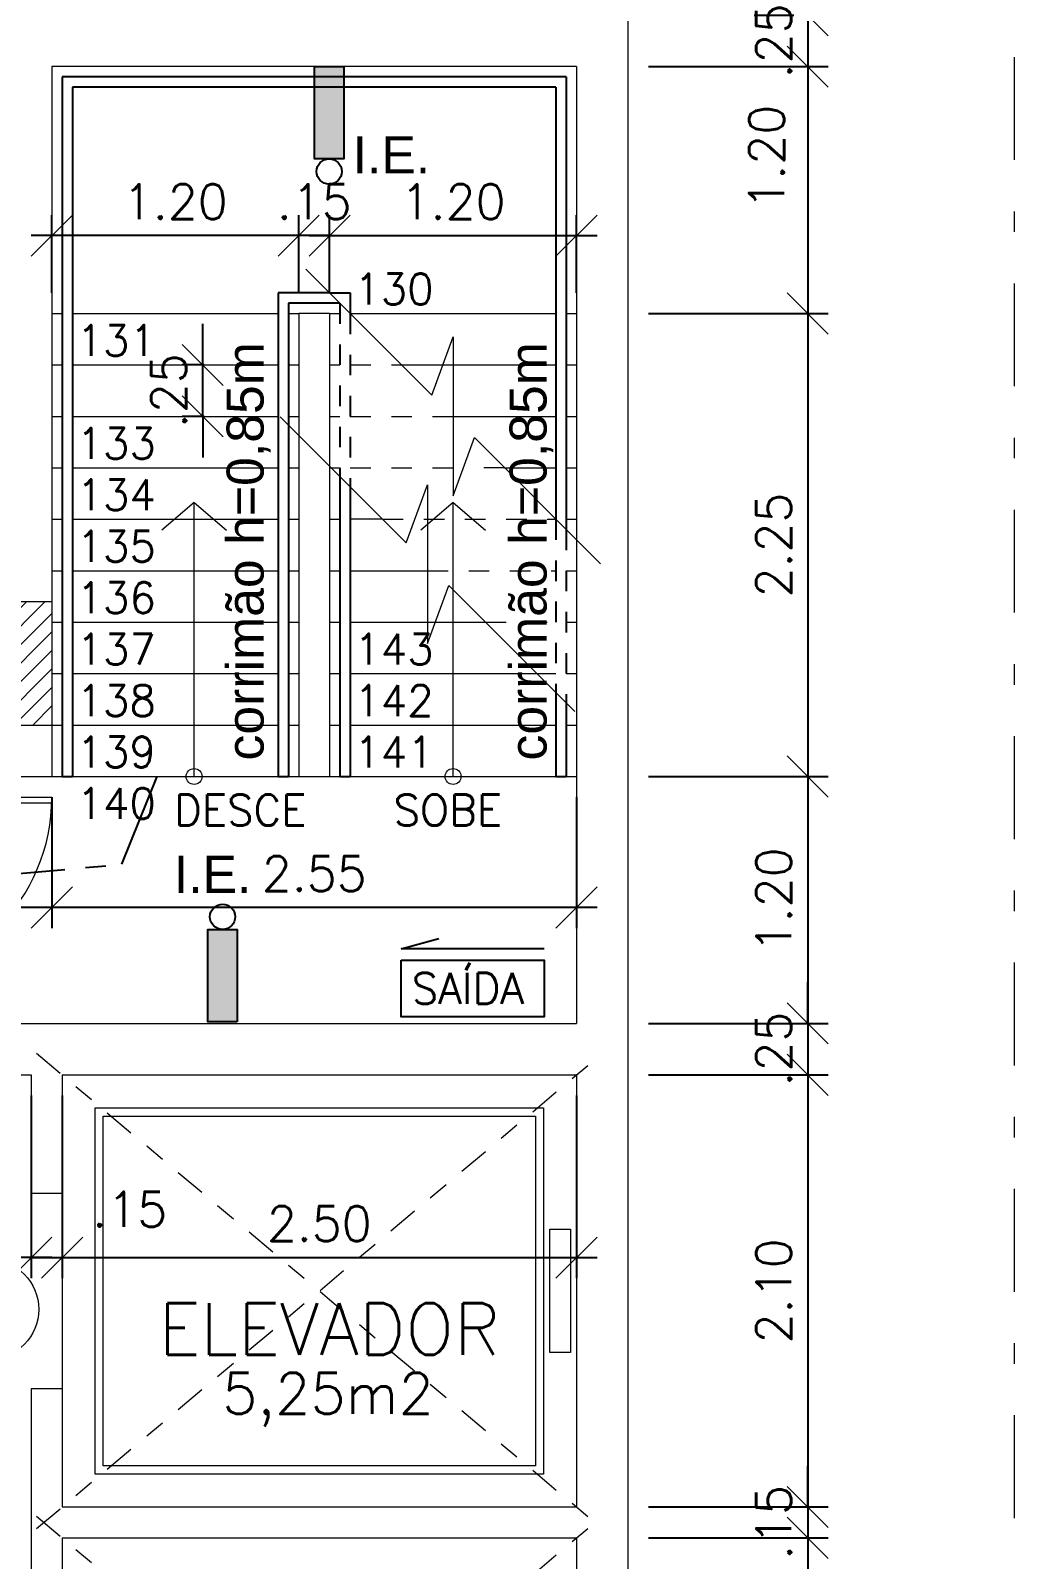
# Model space of a CAD drawing. Header units: millimetres. Extents: x 521 to 1055, y 261 to 520.
# Drawn here: x 620.16 to 624.94, y 314.01 to 321.44 of the extents above; entities that cross this region are included whole.
import ezdxf
from ezdxf.enums import TextEntityAlignment as Align

# ---------------------------------------------------------------- set-up
doc = ezdxf.new("R2010")
doc.units = ezdxf.units.MM
for name, pattern in [('CENTER2', [28.575, 19.05, -3.175, 3.175, -3.175]), ('CONTINU', [0]), ('DASHDOT', [1, 0.5, -0.25, 0, -0.25]), ('DASHDOTX2', [2, 1, -0.5, 0, -0.5])]:
    doc.linetypes.add(name, pattern=pattern)
doc.layers.add('0.1', color=8, linetype='Continuous', lineweight=13)
doc.layers.add('ppci', color=8, linetype='Continuous')
doc.styles.add('80X50', font='romans.shx')
doc.styles.add('ROMANS', font='romans')
doc.styles.get("Standard").update_dxf_attribs({"font": 'romans.shx'})
doc.styles.add('STYLE1', font='sanss___.ttf')
doc.dimstyles.new('Fares Eng - 50', dxfattribs={"dimscale": 2, "dimtxt": 0.085, "dimasz": 0.1, "dimexe": 0.05, "dimexo": 0.05, "dimgap": 0.04, "dimtad": 1, "dimzin": 4, "dimdsep": 46, "dimtxsty": 'ROMANS', "dimblk1": 'OBLIQUE', "dimblk2": 'OBLIQUE', "dimsah": 1, "dimcen": 0.05, "dimdle": 0.05, "dimclrd": 8, "dimclre": 8, "dimclrt": 8, "dimaunit": 1, "dimadec": 0, "dimazin": 0, "dimtfac": 1, "dimtix": 1, "dimtmove": 2, "dimatfit": 0, "dimldrblk": 'OPEN90', "dimfxl": 1, "dimtolj": 1, "dimtzin": 0, "dimarcsym": 0})

# ---------------------------------------------------------------- blocks, each defined once
blk = doc.blocks.new('P90')
for points in [[(0.075, 0.93), (0.075, 0.9), (-0.075, 0.9), (-0.075, 0.93)], [(0.075, -0.03), (0.075, 0), (-0.075, 0), (-0.075, -0.03)]]:
    blk.add_lwpolyline(points)
blk.add_lwpolyline([(0.975, 0.87), (0.075, 0.87), (0.075, 0.9), (0.975, 0.9)], close=True)
at = {"color": 8}
blk.add_arc((0.075, 0.9), 0.9, 270, 0, dxfattribs=at)
blk = doc.blocks.new('ÁREA')
for p in [(0.00005, 0.003762), (0, 0)]:
    blk.add_attdef('COMPARTIMENTO', text='', height=0.0025).set_placement(p, align=Align.CENTER)
at = {"color": 1}
for p in [(-0.00005, -0.003762), (-0.000099, -0.007523)]:
    blk.add_attdef('ÁREA', text='', height=0.002, dxfattribs=at).set_placement(p, align=Align.CENTER)
blk = doc.blocks.new('_OBLIQUE')
at = {"color": 0, "linetype": 'ByBlock'}
blk.add_line((-0.5, -0.5), (0.5, 0.5), dxfattribs=at)
blk = doc.blocks.new('*D1578')
at = {"layer": '0.1', "color": 8, "linetype": 'CONTINU', "lineweight": -2, "transparency": 16777216}
for p, q in [((620.3114, 316.2645), (620.3114, 315.3765)), ((622.8114, 316.2645), (622.8114, 315.3765)), ((620.2114, 315.4765), (622.9114, 315.4765))]:
    blk.add_line(p, q, dxfattribs=at)
at = {"layer": 'DEFPOINTS', "color": 0, "linetype": 'CONTINU', "lineweight": -2, "transparency": 16777216}
for p in [(620.3114, 316.3645), (622.8114, 316.3645), (622.8114, 315.4765)]:
    blk.add_point(p, dxfattribs=at)
at = {"layer": '0.1', "color": 8, "linetype": 'CONTINU', "lineweight": -2, "transparency": 16777216, "xscale": 0.2, "yscale": 0.2, "zscale": 0.2, "rotation": 180}
blk.add_blockref('_OBLIQUE', (620.3114, 315.4765), dxfattribs=at)
at = {"layer": '0.1', "color": 8, "linetype": 'CONTINU', "lineweight": -2, "transparency": 16777216, "xscale": 0.2, "yscale": 0.2, "zscale": 0.2}
blk.add_blockref('_OBLIQUE', (622.8114, 315.4765), dxfattribs=at)
at = {"layer": '0.1', "color": 8, "linetype": 'CONTINU', "transparency": 16777216, "insert": (621.5614, 315.6415), "char_height": 0.17, "attachment_point": 5, "style": 'ROMANS'}
blk.add_mtext('\\A1;2.50', dxfattribs=at)
blk = doc.blocks.new('_Open90')
at = {"color": 0, "linetype": 'ByBlock', "lineweight": -2}
for p, q in [((-0.5, 0.5), (0, 0)), ((0, 0), (-1, 0)), ((0, 0), (-0.5, -0.5))]:
    blk.add_line(p, q, dxfattribs=at)
blk = doc.blocks.new('*D1579')
at = {"layer": '0.1', "color": 8, "linetype": 'CONTINU', "lineweight": -2, "transparency": 16777216}
for p, q in [((620.1614, 315.977), (620.1614, 315.3765)), ((620.3114, 315.977), (620.3114, 315.3765)), ((620.1614, 315.4765), (619.9614, 315.4765)), ((620.1614, 315.4765), (620.3114, 315.4765)), ((620.3114, 315.4765), (620.5114, 315.4765))]:
    blk.add_line(p, q, dxfattribs=at)
at = {"layer": 'DEFPOINTS', "color": 0, "linetype": 'CONTINU', "lineweight": -2, "transparency": 16777216}
for p in [(620.1614, 316.077), (620.3114, 316.077), (620.3114, 315.4765)]:
    blk.add_point(p, dxfattribs=at)
at = {"layer": '0.1', "color": 8, "linetype": 'CONTINU', "lineweight": -2, "transparency": 16777216, "xscale": 0.2, "yscale": 0.2, "zscale": 0.2}
blk.add_blockref('_OBLIQUE', (620.1614, 315.4765), dxfattribs=at)
at = {"layer": '0.1', "color": 8, "linetype": 'CONTINU', "lineweight": -2, "transparency": 16777216, "xscale": 0.2, "yscale": 0.2, "zscale": 0.2, "rotation": 180}
blk.add_blockref('_OBLIQUE', (620.3114, 315.4765), dxfattribs=at)
at = {"layer": '0.1', "color": 8, "linetype": 'CONTINU', "transparency": 16777216, "insert": (620.6398, 315.7112), "char_height": 0.17, "attachment_point": 5, "style": 'ROMANS'}
blk.add_mtext('\\A1;.15', dxfattribs=at)
blk = doc.blocks.new('*D1250')
at = {"layer": '0.1', "color": 8, "linetype": 'CONTINU', "lineweight": -2, "transparency": 16777216}
for p, q in [((623.935, 321.5145), (623.935, 321.7145)), ((623.1614, 321.5145), (624.035, 321.5145)), ((623.935, 321.5145), (623.935, 321.2645)), ((623.1614, 321.2645), (624.035, 321.2645)), ((623.935, 321.2645), (623.935, 321.0645))]:
    blk.add_line(p, q, dxfattribs=at)
at = {"layer": 'DEFPOINTS', "color": 0, "linetype": 'CONTINU', "lineweight": -2, "transparency": 16777216}
for p in [(623.0614, 321.5145), (623.0614, 321.2645), (623.935, 321.2645)]:
    blk.add_point(p, dxfattribs=at)
at = {"layer": '0.1', "color": 8, "linetype": 'CONTINU', "lineweight": -2, "transparency": 16777216, "xscale": 0.2, "yscale": 0.2, "zscale": 0.2}
for p, rotation in [((623.935, 321.5145), 270), ((623.935, 321.2645), 90)]:
    blk.add_blockref('_OBLIQUE', p, dxfattribs=dict(at, rotation=rotation))
at = {"layer": '0.1', "color": 8, "linetype": 'CONTINU', "transparency": 16777216, "insert": (623.77, 321.3895), "char_height": 0.17, "attachment_point": 5, "rotation": 90, "style": 'ROMANS'}
blk.add_mtext('\\A1;.25', dxfattribs=at)
blk = doc.blocks.new('*D1251')
at = {"layer": '0.1', "color": 8, "linetype": 'CONTINU', "lineweight": -2, "transparency": 16777216}
for p, q in [((623.935, 321.3645), (623.935, 319.9645)), ((623.1614, 321.2645), (624.035, 321.2645)), ((623.1614, 320.0645), (624.035, 320.0645))]:
    blk.add_line(p, q, dxfattribs=at)
at = {"layer": 'DEFPOINTS', "color": 0, "linetype": 'CONTINU', "lineweight": -2, "transparency": 16777216}
for p in [(623.0614, 321.2645), (623.0614, 320.0645), (623.935, 320.0645)]:
    blk.add_point(p, dxfattribs=at)
at = {"layer": '0.1', "color": 8, "linetype": 'CONTINU', "lineweight": -2, "transparency": 16777216, "xscale": 0.2, "yscale": 0.2, "zscale": 0.2}
for p, rotation in [((623.935, 321.2645), 90), ((623.935, 320.0645), 270)]:
    blk.add_blockref('_OBLIQUE', p, dxfattribs=dict(at, rotation=rotation))
at = {"layer": '0.1', "color": 8, "linetype": 'CONTINU', "transparency": 16777216, "insert": (623.735, 320.8242), "char_height": 0.17, "attachment_point": 5, "rotation": 90, "style": 'ROMANS'}
blk.add_mtext('\\A1;1.20', dxfattribs=at)
blk = doc.blocks.new('*D1252')
at = {"layer": '0.1', "color": 8, "linetype": 'CONTINU', "lineweight": -2, "transparency": 16777216}
for p, q in [((623.935, 320.1645), (623.935, 317.7145)), ((623.1614, 320.0645), (624.035, 320.0645)), ((623.1614, 317.8145), (624.035, 317.8145))]:
    blk.add_line(p, q, dxfattribs=at)
at = {"layer": 'DEFPOINTS', "color": 0, "linetype": 'CONTINU', "lineweight": -2, "transparency": 16777216}
for p in [(623.0614, 320.0645), (623.0614, 317.8145), (623.935, 317.8145)]:
    blk.add_point(p, dxfattribs=at)
at = {"layer": '0.1', "color": 8, "linetype": 'CONTINU', "lineweight": -2, "transparency": 16777216, "xscale": 0.2, "yscale": 0.2, "zscale": 0.2}
for p, rotation in [((623.935, 320.0645), 90), ((623.935, 317.8145), 270)]:
    blk.add_blockref('_OBLIQUE', p, dxfattribs=dict(at, rotation=rotation))
at = {"layer": '0.1', "color": 8, "linetype": 'CONTINU', "transparency": 16777216, "insert": (623.77, 318.9395), "char_height": 0.17, "attachment_point": 5, "rotation": 90, "style": 'ROMANS'}
blk.add_mtext('\\A1;2.25', dxfattribs=at)
blk = doc.blocks.new('*D1253')
at = {"layer": '0.1', "color": 8, "linetype": 'CONTINU', "lineweight": -2, "transparency": 16777216}
for p, q in [((623.935, 317.9145), (623.935, 316.5145)), ((623.1614, 317.8145), (624.035, 317.8145)), ((623.1614, 316.6145), (624.035, 316.6145))]:
    blk.add_line(p, q, dxfattribs=at)
at = {"layer": 'DEFPOINTS', "color": 0, "linetype": 'CONTINU', "lineweight": -2, "transparency": 16777216}
for p in [(623.0614, 317.8145), (623.0614, 316.6145), (623.935, 316.6145)]:
    blk.add_point(p, dxfattribs=at)
at = {"layer": '0.1', "color": 8, "linetype": 'CONTINU', "lineweight": -2, "transparency": 16777216, "xscale": 0.2, "yscale": 0.2, "zscale": 0.2}
for p, rotation in [((623.935, 317.8145), 90), ((623.935, 316.6145), 270)]:
    blk.add_blockref('_OBLIQUE', p, dxfattribs=dict(at, rotation=rotation))
at = {"layer": '0.1', "color": 8, "linetype": 'CONTINU', "transparency": 16777216, "insert": (623.77, 317.2145), "char_height": 0.17, "attachment_point": 5, "rotation": 90, "style": 'ROMANS'}
blk.add_mtext('\\A1;1.20', dxfattribs=at)
blk = doc.blocks.new('*D1254')
at = {"layer": '0.1', "color": 8, "linetype": 'CONTINU', "lineweight": -2, "transparency": 16777216}
for p, q in [((623.935, 316.6145), (623.935, 316.8145)), ((623.1614, 316.6145), (624.035, 316.6145)), ((623.935, 316.6145), (623.935, 316.3645)), ((623.1614, 316.3645), (624.035, 316.3645)), ((623.935, 316.3645), (623.935, 316.1645))]:
    blk.add_line(p, q, dxfattribs=at)
at = {"layer": 'DEFPOINTS', "color": 0, "linetype": 'CONTINU', "lineweight": -2, "transparency": 16777216}
for p in [(623.0614, 316.6145), (623.0614, 316.3645), (623.935, 316.3645)]:
    blk.add_point(p, dxfattribs=at)
at = {"layer": '0.1', "color": 8, "linetype": 'CONTINU', "lineweight": -2, "transparency": 16777216, "xscale": 0.2, "yscale": 0.2, "zscale": 0.2}
for p, rotation in [((623.935, 316.6145), 270), ((623.935, 316.3645), 90)]:
    blk.add_blockref('_OBLIQUE', p, dxfattribs=dict(at, rotation=rotation))
at = {"layer": '0.1', "color": 8, "linetype": 'CONTINU', "transparency": 16777216, "insert": (623.77, 316.4895), "char_height": 0.17, "attachment_point": 5, "rotation": 90, "style": 'ROMANS'}
blk.add_mtext('\\A1;.25', dxfattribs=at)
blk = doc.blocks.new('*D1255')
at = {"layer": '0.1', "color": 8, "linetype": 'CONTINU', "lineweight": -2, "transparency": 16777216}
for p, q in [((623.935, 316.4645), (623.935, 314.1645)), ((623.1614, 316.3645), (624.035, 316.3645)), ((623.1614, 314.2645), (624.035, 314.2645))]:
    blk.add_line(p, q, dxfattribs=at)
at = {"layer": 'DEFPOINTS', "color": 0, "linetype": 'CONTINU', "lineweight": -2, "transparency": 16777216}
for p in [(623.0614, 316.3645), (623.0614, 314.2645), (623.935, 314.2645)]:
    blk.add_point(p, dxfattribs=at)
at = {"layer": '0.1', "color": 8, "linetype": 'CONTINU', "lineweight": -2, "transparency": 16777216, "xscale": 0.2, "yscale": 0.2, "zscale": 0.2}
for p, rotation in [((623.935, 316.3645), 90), ((623.935, 314.2645), 270)]:
    blk.add_blockref('_OBLIQUE', p, dxfattribs=dict(at, rotation=rotation))
at = {"layer": '0.1', "color": 8, "linetype": 'CONTINU', "transparency": 16777216, "insert": (623.77, 315.3145), "char_height": 0.17, "attachment_point": 5, "rotation": 90, "style": 'ROMANS'}
blk.add_mtext('\\A1;2.10', dxfattribs=at)
blk = doc.blocks.new('*D1256')
at = {"layer": '0.1', "color": 8, "linetype": 'CONTINU', "lineweight": -2, "transparency": 16777216}
for p, q in [((623.935, 314.2645), (623.935, 314.4645)), ((623.1614, 314.2645), (624.035, 314.2645)), ((623.935, 314.2645), (623.935, 314.1145)), ((623.1614, 314.1145), (624.035, 314.1145)), ((623.935, 314.1145), (623.935, 313.9145))]:
    blk.add_line(p, q, dxfattribs=at)
at = {"layer": 'DEFPOINTS', "color": 0, "linetype": 'CONTINU', "lineweight": -2, "transparency": 16777216}
for p in [(623.0614, 314.2645), (623.0614, 314.1145), (623.935, 314.1145)]:
    blk.add_point(p, dxfattribs=at)
at = {"layer": '0.1', "color": 8, "linetype": 'CONTINU', "lineweight": -2, "transparency": 16777216, "xscale": 0.2, "yscale": 0.2, "zscale": 0.2}
for p, rotation in [((623.935, 314.2645), 270), ((623.935, 314.1145), 90)]:
    blk.add_blockref('_OBLIQUE', p, dxfattribs=dict(at, rotation=rotation))
at = {"layer": '0.1', "color": 8, "linetype": 'CONTINU', "transparency": 16777216, "insert": (623.77, 314.1895), "char_height": 0.17, "attachment_point": 5, "rotation": 90, "style": 'ROMANS'}
blk.add_mtext('\\A1;.15', dxfattribs=at)
blk = doc.blocks.new('*D1257')
at = {"layer": '0.1', "color": 8, "linetype": 'CONTINU', "lineweight": -2, "transparency": 16777216}
for p, q in [((623.935, 314.2145), (623.935, 311.9145)), ((623.1614, 314.1145), (624.035, 314.1145)), ((623.1614, 312.0145), (624.035, 312.0145))]:
    blk.add_line(p, q, dxfattribs=at)
at = {"layer": 'DEFPOINTS', "color": 0, "linetype": 'CONTINU', "lineweight": -2, "transparency": 16777216}
for p in [(623.0614, 314.1145), (623.0614, 312.0145), (623.935, 312.0145)]:
    blk.add_point(p, dxfattribs=at)
at = {"layer": '0.1', "color": 8, "linetype": 'CONTINU', "lineweight": -2, "transparency": 16777216, "xscale": 0.2, "yscale": 0.2, "zscale": 0.2}
for p, rotation in [((623.935, 314.1145), 90), ((623.935, 312.0145), 270)]:
    blk.add_blockref('_OBLIQUE', p, dxfattribs=dict(at, rotation=rotation))
at = {"layer": '0.1', "color": 8, "linetype": 'CONTINU', "transparency": 16777216, "insert": (623.77, 313.0645), "char_height": 0.17, "attachment_point": 5, "rotation": 90, "style": 'ROMANS'}
blk.add_mtext('\\A1;2.10', dxfattribs=at)
blk = doc.blocks.new('*D1581')
at = {"layer": '0.1', "color": 8, "linetype": 'CONTINU', "lineweight": -2, "transparency": 16777216}
for p, q in [((620.2614, 320.1645), (620.2614, 320.543)), ((621.4614, 320.1645), (621.4614, 320.543)), ((621.5614, 320.443), (620.1614, 320.443))]:
    blk.add_line(p, q, dxfattribs=at)
at = {"layer": 'DEFPOINTS', "color": 0, "linetype": 'CONTINU', "lineweight": -2, "transparency": 16777216}
for p in [(620.2614, 320.443), (620.2614, 320.0645), (621.4614, 320.0645)]:
    blk.add_point(p, dxfattribs=at)
at = {"layer": '0.1', "color": 8, "linetype": 'CONTINU', "lineweight": -2, "transparency": 16777216, "xscale": 0.2, "yscale": 0.2, "zscale": 0.2, "rotation": 180}
blk.add_blockref('_OBLIQUE', (620.2614, 320.443), dxfattribs=at)
at = {"layer": '0.1', "color": 8, "linetype": 'CONTINU', "lineweight": -2, "transparency": 16777216, "xscale": 0.2, "yscale": 0.2, "zscale": 0.2}
blk.add_blockref('_OBLIQUE', (621.4614, 320.443), dxfattribs=at)
at = {"layer": '0.1', "color": 8, "linetype": 'CONTINU', "transparency": 16777216, "insert": (620.8614, 320.608), "char_height": 0.17, "attachment_point": 5, "style": 'ROMANS'}
blk.add_mtext('\\A1;1.20', dxfattribs=at)
blk = doc.blocks.new('*D1582')
at = {"layer": '0.1', "color": 8, "linetype": 'CONTINU', "lineweight": -2, "transparency": 16777216}
for p, q in [((621.4614, 320.1645), (621.4614, 320.543)), ((621.6114, 320.1645), (621.6114, 320.543)), ((621.4614, 320.443), (621.2614, 320.443)), ((621.6114, 320.443), (621.4614, 320.443)), ((621.6114, 320.443), (621.8114, 320.443))]:
    blk.add_line(p, q, dxfattribs=at)
at = {"layer": 'DEFPOINTS', "color": 0, "linetype": 'CONTINU', "lineweight": -2, "transparency": 16777216}
for p in [(621.4614, 320.443), (621.4614, 320.0645), (621.6114, 320.0645)]:
    blk.add_point(p, dxfattribs=at)
at = {"layer": '0.1', "color": 8, "linetype": 'CONTINU', "lineweight": -2, "transparency": 16777216, "xscale": 0.2, "yscale": 0.2, "zscale": 0.2}
blk.add_blockref('_OBLIQUE', (621.4614, 320.443), dxfattribs=at)
at = {"layer": '0.1', "color": 8, "linetype": 'CONTINU', "lineweight": -2, "transparency": 16777216, "xscale": 0.2, "yscale": 0.2, "zscale": 0.2, "rotation": 180}
blk.add_blockref('_OBLIQUE', (621.6114, 320.443), dxfattribs=at)
at = {"layer": '0.1', "color": 8, "linetype": 'CONTINU', "transparency": 16777216, "insert": (621.5364, 320.608), "char_height": 0.17, "attachment_point": 5, "style": 'ROMANS'}
blk.add_mtext('\\A1;.15', dxfattribs=at)
blk = doc.blocks.new('*D1583')
at = {"layer": '0.1', "color": 8, "linetype": 'CONTINU', "lineweight": -2, "transparency": 16777216}
for p, q in [((621.6114, 320.1645), (621.6114, 320.543)), ((622.8114, 320.1645), (622.8114, 320.543)), ((621.5114, 320.443), (622.9114, 320.443))]:
    blk.add_line(p, q, dxfattribs=at)
at = {"layer": 'DEFPOINTS', "color": 0, "linetype": 'CONTINU', "lineweight": -2, "transparency": 16777216}
for p in [(622.8114, 320.443), (621.6114, 320.0645), (622.8114, 320.0645)]:
    blk.add_point(p, dxfattribs=at)
at = {"layer": '0.1', "color": 8, "linetype": 'CONTINU', "lineweight": -2, "transparency": 16777216, "xscale": 0.2, "yscale": 0.2, "zscale": 0.2, "rotation": 180}
blk.add_blockref('_OBLIQUE', (621.6114, 320.443), dxfattribs=at)
at = {"layer": '0.1', "color": 8, "linetype": 'CONTINU', "lineweight": -2, "transparency": 16777216, "xscale": 0.2, "yscale": 0.2, "zscale": 0.2}
blk.add_blockref('_OBLIQUE', (622.8114, 320.443), dxfattribs=at)
at = {"layer": '0.1', "color": 8, "linetype": 'CONTINU', "transparency": 16777216, "insert": (622.2114, 320.608), "char_height": 0.17, "attachment_point": 5, "style": 'ROMANS'}
blk.add_mtext('\\A1;1.20', dxfattribs=at)
blk = doc.blocks.new('*D1260')
at = {"layer": '0.1', "color": 8, "lineweight": -2, "transparency": 16777216}
for p, q in [((620.9945, 319.8145), (620.9945, 320.0145)), ((621.0019, 319.8145), (620.8945, 319.8145)), ((620.9945, 319.5645), (620.9945, 319.8145)), ((621.0019, 319.5645), (620.8945, 319.5645)), ((620.9945, 319.5645), (620.9945, 319.3645))]:
    blk.add_line(p, q, dxfattribs=at)
at = {"layer": 'DEFPOINTS', "color": 0, "lineweight": -2, "transparency": 16777216}
for p in [(620.9945, 319.8145), (621.1019, 319.8145), (621.1019, 319.5645)]:
    blk.add_point(p, dxfattribs=at)
at = {"layer": '0.1', "color": 8, "lineweight": -2, "transparency": 16777216, "xscale": 0.2, "yscale": 0.2, "zscale": 0.2}
for p, rotation in [((620.9945, 319.8145), 270), ((620.9945, 319.5645), 90)]:
    blk.add_blockref('_OBLIQUE', p, dxfattribs=dict(at, rotation=rotation))
at = {"layer": '0.1', "color": 8, "transparency": 16777216, "insert": (620.8295, 319.6895), "char_height": 0.17, "attachment_point": 5, "rotation": 90, "style": 'ROMANS'}
blk.add_mtext('\\A1;.25', dxfattribs=at)
blk = doc.blocks.new('*D1584')
at = {"layer": '0.1', "color": 8, "linetype": 'CONTINU', "lineweight": -2, "transparency": 16777216}
for p, q in [((620.2614, 317.7145), (620.2614, 317.078)), ((622.8114, 317.7145), (622.8114, 317.078)), ((622.9114, 317.178), (620.1614, 317.178))]:
    blk.add_line(p, q, dxfattribs=at)
at = {"layer": 'DEFPOINTS', "color": 0, "linetype": 'CONTINU', "lineweight": -2, "transparency": 16777216}
for p in [(620.2614, 317.8145), (622.8114, 317.8145), (620.2614, 317.178)]:
    blk.add_point(p, dxfattribs=at)
at = {"layer": '0.1', "color": 8, "linetype": 'CONTINU', "lineweight": -2, "transparency": 16777216, "xscale": 0.2, "yscale": 0.2, "zscale": 0.2, "rotation": 180}
blk.add_blockref('_OBLIQUE', (620.2614, 317.178), dxfattribs=at)
at = {"layer": '0.1', "color": 8, "linetype": 'CONTINU', "lineweight": -2, "transparency": 16777216, "xscale": 0.2, "yscale": 0.2, "zscale": 0.2}
blk.add_blockref('_OBLIQUE', (622.8114, 317.178), dxfattribs=at)
at = {"layer": '0.1', "color": 8, "linetype": 'CONTINU', "transparency": 16777216, "insert": (621.5364, 317.343), "char_height": 0.17, "attachment_point": 5, "style": 'ROMANS'}
blk.add_mtext('\\A1;2.55', dxfattribs=at)
blk = doc.blocks.new('*D1585')
at = {"layer": '0.1', "color": 8, "linetype": 'CONTINU', "lineweight": -2, "transparency": 16777216}
for p, q in [((619.3614, 317.7145), (619.3614, 317.078)), ((620.2614, 317.7145), (620.2614, 317.078)), ((620.3614, 317.178), (619.2614, 317.178))]:
    blk.add_line(p, q, dxfattribs=at)
at = {"layer": 'DEFPOINTS', "color": 0, "linetype": 'CONTINU', "lineweight": -2, "transparency": 16777216}
for p in [(619.3614, 317.8145), (620.2614, 317.8145), (619.3614, 317.178)]:
    blk.add_point(p, dxfattribs=at)
at = {"layer": '0.1', "color": 8, "linetype": 'CONTINU', "lineweight": -2, "transparency": 16777216, "xscale": 0.2, "yscale": 0.2, "zscale": 0.2, "rotation": 180}
blk.add_blockref('_OBLIQUE', (619.3614, 317.178), dxfattribs=at)
at = {"layer": '0.1', "color": 8, "linetype": 'CONTINU', "lineweight": -2, "transparency": 16777216, "xscale": 0.2, "yscale": 0.2, "zscale": 0.2}
blk.add_blockref('_OBLIQUE', (620.2614, 317.178), dxfattribs=at)
at = {"layer": '0.1', "color": 8, "linetype": 'CONTINU', "transparency": 16777216, "insert": (619.8114, 317.343), "char_height": 0.17, "attachment_point": 5, "style": 'ROMANS'}
blk.add_mtext('\\A1;.90', dxfattribs=at)
blk = doc.blocks.new('*D1328')
at = {"layer": '0.1', "color": 8, "linetype": 'CONTINU', "lineweight": -2, "transparency": 16777216}
for p, q in [((619.3614, 316.2645), (619.3614, 315.3765)), ((620.1614, 316.2645), (620.1614, 315.3765)), ((620.2614, 315.4765), (619.2614, 315.4765))]:
    blk.add_line(p, q, dxfattribs=at)
at = {"layer": 'DEFPOINTS', "color": 0, "linetype": 'CONTINU', "lineweight": -2, "transparency": 16777216}
for p in [(619.3614, 316.3645), (620.1614, 316.3645), (619.3614, 315.4765)]:
    blk.add_point(p, dxfattribs=at)
at = {"layer": '0.1', "color": 8, "linetype": 'CONTINU', "lineweight": -2, "transparency": 16777216, "xscale": 0.2, "yscale": 0.2, "zscale": 0.2, "rotation": 180}
blk.add_blockref('_OBLIQUE', (619.3614, 315.4765), dxfattribs=at)
at = {"layer": '0.1', "color": 8, "linetype": 'CONTINU', "lineweight": -2, "transparency": 16777216, "xscale": 0.2, "yscale": 0.2, "zscale": 0.2}
blk.add_blockref('_OBLIQUE', (620.1614, 315.4765), dxfattribs=at)
at = {"layer": '0.1', "color": 8, "linetype": 'CONTINU', "transparency": 16777216, "insert": (619.7614, 315.6415), "char_height": 0.17, "attachment_point": 5, "style": 'ROMANS'}
blk.add_mtext('\\A1;.80', dxfattribs=at)
blk = doc.blocks.new('SAIDA')
at = {"layer": 'ppci', "color": 10, "linetype": 'CONTINU'}
for p, q in [((606.3494, 490.7845), (606.5313, 490.8355)), ((607.0434, 490.7845), (606.3494, 490.7845))]:
    blk.add_line(p, q, dxfattribs=at)
blk.add_lwpolyline([(606.3494, 490.7295), (607.0434, 490.7295), (607.0434, 490.4547), (606.3494, 490.4547)], close=True, dxfattribs=at)
at = {"layer": 'ppci', "color": 10}
blk.add_text('SAÍDA', height=0.15, dxfattribs=at).set_placement((606.4001, 490.5171))

msp = doc.modelspace()

# ---------------------------------------------------------------- hatches: boundary and pattern name
at = {"layer": '0.1', "linetype": 'CONTINU'}
h = msp.add_hatch(dxfattribs=at)
h.set_pattern_fill('ANSI31', color=8, scale=0.02, style=0)
h.set_pattern_definition([(45, (-100.56493, -87.28201), (-0.0449012806, 0.0449012806), [])])
h.paths.add_polyline_path([(620.26144, 318.66448), (620.01144, 318.66448), (620.01144, 318.06448), (620.26144, 318.06448)])
at = {"layer": 'ppci'}
for points in [[(621.53802, 320.81595), (621.68052, 320.81595), (621.68052, 321.26448), (621.53802, 321.26448)], [(621.16241, 317.07154), (621.01991, 317.07154), (621.01991, 316.62301), (621.16241, 316.62301)]]:
    msp.add_hatch(color=10, dxfattribs=at).paths.add_polyline_path(points)

# ---------------------------------------------------------------- linework, layer by layer
at = {"layer": '0.1', "color": 8, "linetype": 'DASHDOTX2', "ltscale": 0.5}
msp.add_line((624.9398, 277.91074), (624.9398, 340.92222), dxfattribs=at)
at = {"layer": '0.1', "color": 7}
for p, q in [((623.06144, 321.51448), (623.06144, 309.91448)), ((620.26144, 321.26448), (620.26144, 318.66448)), ((622.81144, 321.26448), (620.26144, 321.26448)), ((622.81144, 321.26448), (622.81144, 316.61448)), ((621.46144, 320.06448), (621.46144, 317.81448)), ((621.61144, 320.06448), (621.46144, 320.06448)), ((621.61144, 320.06448), (621.61144, 317.81448)), ((618.58144, 318.66448), (620.26144, 318.66448)), ((620.26144, 318.66448), (620.26144, 318.06448)), ((619.21144, 318.06448), (620.26144, 318.06448)), ((620.26144, 318.06448), (620.26144, 317.81448)), ((619.36144, 317.81448), (620.26144, 317.81448)), ((619.36144, 317.81448), (620.26144, 317.81448)), ((621.46144, 317.81448), (621.61144, 317.81448)), ((619.36144, 316.61448), (622.81144, 316.61448)), ((618.03144, 316.36448), (620.16144, 316.36448)), ((620.16144, 316.36448), (620.16144, 315.78948)), ((620.31144, 316.36448), (620.31144, 315.78948)), ((620.31144, 316.36448), (622.81144, 316.36448)), ((622.81144, 316.36448), (622.81144, 314.26448)), ((620.16144, 315.78948), (620.31144, 315.78948)), ((620.31144, 314.83948), (620.16144, 314.83948)), ((620.16144, 314.83948), (620.16144, 313.53948)), ((620.31144, 314.83948), (620.31144, 314.26448)), ((620.31144, 314.26448), (622.81144, 314.26448)), ((620.31144, 314.11448), (622.81144, 314.11448)), ((620.31144, 314.11448), (620.31144, 313.53948)), ((622.81144, 314.11448), (622.81144, 312.01448))]:
    msp.add_line(p, q, dxfattribs=at)
at = {"layer": '0.1', "color": 8}
for p, q in [((620.26144, 320.06448), (620.31144, 320.06448)), ((620.36144, 320.06448), (621.36144, 320.06448)), ((621.41144, 320.06448), (621.46144, 320.06448)), ((621.61144, 320.06448), (621.66144, 320.06448)), ((621.71144, 320.06448), (622.71144, 320.06448)), ((622.76144, 320.06448), (622.81144, 320.06448)), ((620.26144, 319.81448), (620.31144, 319.81448)), ((620.36144, 319.81448), (621.36144, 319.81448)), ((621.41144, 319.81448), (621.46144, 319.81448)), ((621.61144, 319.81448), (621.66144, 319.81448)), ((621.96146, 319.81448), (622.71144, 319.81448)), ((622.76144, 319.81448), (622.81144, 319.81448)), ((620.26144, 319.56448), (620.31144, 319.56448)), ((620.36144, 319.56448), (621.36144, 319.56448)), ((621.41144, 319.56448), (621.46144, 319.56448)), ((621.61144, 319.56448), (621.66144, 319.56448)), ((622.21144, 319.5645), (622.71144, 319.5645)), ((622.76144, 319.56448), (622.81144, 319.56448)), ((620.26144, 319.31448), (620.31144, 319.31448)), ((620.36144, 319.31448), (621.36144, 319.31448)), ((621.41144, 319.31448), (621.46144, 319.31448)), ((621.61144, 319.31448), (621.66144, 319.31448)), ((622.46146, 319.31448), (622.71144, 319.31448)), ((622.76144, 319.31448), (622.81144, 319.31448)), ((620.95278, 319.14587), (620.79536, 319.01112)), ((620.95278, 317.81448), (620.95278, 319.14587)), ((620.95278, 319.14587), (621.11019, 319.01112)), ((622.21144, 319.14587), (622.05403, 319.01112)), ((622.21144, 317.81448), (622.21144, 319.14587)), ((622.21144, 319.14587), (622.36885, 319.01112)), ((620.26144, 319.06448), (620.31144, 319.06448)), ((620.26144, 319.06295), (620.26144, 318.66448)), ((620.36144, 319.06448), (621.36144, 319.06448)), ((621.41144, 319.06448), (621.46144, 319.06448)), ((621.61144, 319.06448), (621.66144, 319.06448)), ((622.71144, 319.0645), (622.71144, 319.06448)), ((622.76144, 319.06448), (622.81144, 319.06448)), ((620.26144, 318.81448), (620.31144, 318.81448)), ((620.36144, 318.81448), (621.36144, 318.81448)), ((621.41144, 318.81448), (621.46144, 318.81448)), ((621.61144, 318.81448), (621.66144, 318.81448)), ((621.71144, 318.81448), (622.08748, 318.81448)), ((622.76144, 318.81448), (622.81144, 318.81448)), ((620.26144, 318.66448), (620.26144, 318.06448)), ((620.26144, 318.56448), (620.31144, 318.56448)), ((620.36144, 318.56448), (621.36144, 318.56448)), ((621.41144, 318.56448), (621.46144, 318.56448)), ((621.61144, 318.56448), (621.66144, 318.56448)), ((621.71144, 318.56448), (622.08748, 318.56448)), ((622.08748, 318.56448), (622.3692, 318.56448)), ((622.76144, 318.56448), (622.81144, 318.56448)), ((620.26144, 318.31448), (620.31144, 318.31448)), ((620.36144, 318.31448), (621.36144, 318.31448)), ((621.41144, 318.31448), (621.46144, 318.31448)), ((621.61144, 318.31448), (621.66144, 318.31448)), ((621.71144, 318.31448), (622.71144, 318.31448)), ((622.76144, 318.31448), (622.81144, 318.31448)), ((620.26144, 318.06448), (620.26144, 317.81448)), ((620.26144, 318.06448), (620.31144, 318.06448)), ((620.36144, 318.06448), (621.36144, 318.06448)), ((621.41144, 318.06448), (621.46144, 318.06448)), ((621.61144, 318.06448), (621.66144, 318.06448)), ((621.71144, 318.06448), (622.71144, 318.06448)), ((622.76144, 318.06448), (622.81144, 318.06448)), ((620.26144, 317.81448), (620.31144, 317.81448)), ((620.36144, 317.81448), (621.36144, 317.81448)), ((621.41144, 317.81448), (621.46144, 317.81448)), ((621.61144, 317.81448), (621.66144, 317.81448)), ((621.71144, 317.81448), (622.71144, 317.81448)), ((622.76144, 317.81448), (622.81144, 317.81448)), ((620.31144, 315.78948), (620.31144, 314.83948))]:
    msp.add_line(p, q, dxfattribs=at)
at = {"layer": '0.1', "color": 8, "linetype": 'DASHDOT', "ltscale": 0.2}
for p, q in [((621.71144, 319.81448), (621.96146, 319.81448)), ((621.71144, 319.56448), (622.21144, 319.56448)), ((621.71144, 319.31448), (622.26116, 319.31448)), ((622.46146, 319.31448), (622.26116, 319.31448)), ((621.8692, 319.06448), (622.71146, 319.06448)), ((622.08748, 318.81448), (622.71144, 318.81448)), ((622.3692, 318.56448), (622.71144, 318.56448))]:
    msp.add_line(p, q, dxfattribs=at)
at = {"layer": '0.1', "color": 8, "linetype": 'CONTINU'}
msp.add_line((621.8692, 319.06448), (621.71144, 319.06448), dxfattribs=at)
at = {"layer": '0.1', "color": 8, "linetype": 'DASHDOT', "ltscale": 0.3}
for p, q in [((620.18644, 316.46948), (622.93644, 314.15948)), ((620.18644, 314.15948), (622.93644, 316.46948)), ((620.18644, 314.21948), (622.93644, 311.90948)), ((620.18644, 311.90948), (622.93644, 314.21948))]:
    msp.add_line(p, q, dxfattribs=at)
at = {"layer": '0.1', "color": 8}
for points in [[(621.4955, 320.28045), (622.10811, 319.66783), (622.21144, 319.95055), (622.21144, 319.5645), (622.21144, 319.17845), (622.31478, 319.46117), (622.92739, 318.84855)], [(621.37154, 319.56214), (621.98415, 318.94953), (622.08748, 319.23224), (622.08748, 318.8462), (622.08748, 318.46015), (622.19082, 318.74286), (622.80343, 318.13025)]]:
    msp.add_lwpolyline(points, dxfattribs=at)
for points in [[(620.47144, 316.20448), (622.65144, 316.20448), (622.65144, 314.42448), (620.47144, 314.42448)], [(620.51144, 316.16448), (622.61144, 316.16448), (622.61144, 314.46448), (620.51144, 314.46448)], [(622.68144, 315.61448), (622.78144, 315.61448), (622.78144, 315.01448), (622.68144, 315.01448)]]:
    msp.add_lwpolyline(points, close=True, dxfattribs=at)
for centre, radius in [((620.95278, 317.81448), 0.03865), ((622.21144, 317.81448), 0.03865), ((619.95822, 315.22494), 0.23964)]:
    msp.add_circle(centre, radius, dxfattribs=at)
at = {"layer": 'ppci', "color": 10}
for p, q in [((620.31144, 321.21448), (620.31144, 317.81448)), ((622.76144, 321.21448), (620.31144, 321.21448)), ((622.76144, 321.21448), (622.76144, 319.0145)), ((620.36144, 321.16448), (620.36144, 317.81448)), ((622.71144, 321.16448), (620.36144, 321.16448)), ((622.71144, 321.16448), (622.71144, 319.0645)), ((621.36144, 320.16448), (621.36144, 317.81448)), ((621.61146, 320.16448), (621.36144, 320.16448)), ((621.61146, 320.16448), (621.71144, 320.16448)), ((621.71144, 320.16448), (621.71144, 320.06448)), ((621.41144, 320.11448), (621.41144, 317.81448)), ((621.66144, 320.11448), (621.41144, 320.11448)), ((621.66144, 319.27224), (621.66144, 317.81448)), ((621.71144, 319.22224), (621.71144, 317.81448)), ((622.71144, 318.22224), (622.71144, 317.81448)), ((622.76144, 318.17224), (622.76144, 317.81448)), ((620.31144, 317.81448), (620.36144, 317.81448)), ((621.36144, 317.81448), (621.41144, 317.81448)), ((621.66144, 317.81448), (621.71144, 317.81448)), ((622.71144, 317.81448), (622.76144, 317.81448))]:
    msp.add_line(p, q, dxfattribs=at)
at = {"layer": 'ppci', "color": 8, "linetype": 'DASHDOT', "ltscale": 0.2}
for p, q in [((621.66144, 320.11448), (621.66144, 319.27224)), ((621.71144, 320.06448), (621.71144, 319.22224)), ((622.71144, 319.06448), (622.71144, 318.22224)), ((622.76144, 319.0145), (622.76144, 318.17224))]:
    msp.add_line(p, q, dxfattribs=at)
at = {"layer": 'ppci', "color": 10}
for points in [[(621.53802, 321.26448), (621.68052, 321.26448), (621.68052, 320.81595), (621.53802, 320.81595)], [(621.16241, 316.62301), (621.01991, 316.62301), (621.01991, 317.07154), (621.16241, 317.07154)]]:
    msp.add_lwpolyline(points, close=True, dxfattribs=at)
at = {"layer": 'ppci', "color": 10, "linetype": 'CENTER2', "lineweight": -2, "ltscale": 0.03}
msp.add_lwpolyline([(600.56144, 287.21448), (603.21961, 291.85958), (607.56864, 292.17357), (608.83738, 313.23946), (617.50246, 315.10044), (618.01983, 317.15776), (620.60213, 317.38787), (620.77261, 317.81448)], dxfattribs=at)
at = {"layer": 'ppci', "color": 10}
for centre in [(621.60927, 320.75477), (621.09116, 317.13272)]:
    msp.add_circle(centre, 0.06117, dxfattribs=at)

# ---------------------------------------------------------------- block references
at = {"layer": '0.1', "color": 8}
msp.add_blockref('P90', (619.28644, 316.81448), dxfattribs=at)
ref = msp.add_blockref('ÁREA', (621.61025, 315.00456), dxfattribs=dict(at, xscale=133.3333333333333, yscale=133.3333333333333, zscale=133.3333333333333))
ref.add_attrib('COMPARTIMENTO', 'ELEVADOR', dxfattribs={"layer": '0', "color": 3, "height": 0.25}).set_placement((621.61025, 315.00456), align=Align.CENTER)
ref.add_attrib('ÁREA', '5,25m2', dxfattribs={"layer": '0', "color": 1, "height": 0.2}).set_placement((621.60362, 314.71661), align=Align.CENTER)
at = {"layer": 'ppci', "color": 10, "linetype": 'CONTINU'}
msp.add_blockref('SAIDA', (15.61028, -173.8075), dxfattribs=at)

# ---------------------------------------------------------------- texts
at = {"layer": '0.1', "color": 8, "style": '80X50'}
for s, p in [('130', (621.73124, 320.10837)), ('131', (620.38124, 319.85837)), ('133', (620.38124, 319.35837)), ('134', (620.38124, 319.10837)), ('135', (620.38124, 318.85837)), ('136', (620.38124, 318.60837)), ('137', (620.38124, 318.35837)), ('143', (621.73124, 318.35835)), ('138', (620.38124, 318.10837)), ('142', (621.73124, 318.10835)), ('139', (620.38124, 317.85837)), ('141', (621.73124, 317.85835)), ('140', (620.38124, 317.60837)), ('DESCE', (620.85576, 317.57638)), ('SOBE', (621.92204, 317.57638))]:
    msp.add_text(s, height=0.15, dxfattribs=at).set_placement(p)
at = {"layer": 'ppci', "color": 10, "style": 'STYLE1'}
for p in [(621.72303, 320.74572), (620.85426, 317.24899)]:
    msp.add_text('I.E.', height=0.18, dxfattribs=at).set_placement(p)
for p in [(621.29064, 317.89204), (622.66593, 317.89204)]:
    msp.add_text('corrimão h=0,85m', height=0.18, rotation=90, dxfattribs=at).set_placement(p)

# ---------------------------------------------------------------- dimensions: what is measured, and where the dimension line sits
at = {"layer": '0.1', "color": 8, "linetype": 'CONTINU'}
for base, p1, p2, picture, middle in [((623.93503, 321.26448), (623.06144, 321.51448), (623.06144, 321.26448), '*D1250', (623.77003, 321.38948)), ((623.93503, 317.81448), (623.06144, 320.06448), (623.06144, 317.81448), '*D1252', (623.77003, 318.93948)), ((623.93503, 316.61448), (623.06144, 317.81448), (623.06144, 316.61448), '*D1253', (623.77003, 317.21448)), ((623.93503, 316.36448), (623.06144, 316.61448), (623.06144, 316.36448), '*D1254', (623.77003, 316.48948)), ((623.93503, 314.26448), (623.06144, 316.36448), (623.06144, 314.26448), '*D1255', (623.77003, 315.31448)), ((623.93503, 314.11448), (623.06144, 314.26448), (623.06144, 314.11448), '*D1256', (623.77003, 314.18948)), ((623.93503, 312.01448), (623.06144, 314.11448), (623.06144, 312.01448), '*D1257', (623.77003, 313.06448))]:
    dim = msp.add_linear_dim(base=base, p1=p1, p2=p2, angle=90, dimstyle='Fares Eng - 50', dxfattribs=at)
    dim.commit()
    dim.dimension.update_dxf_attribs({"geometry": picture, "text_midpoint": middle})
dim = msp.add_linear_dim(base=(623.93503, 320.06448), p1=(623.06144, 321.26448), p2=(623.06144, 320.06448), angle=90, dimstyle='Fares Eng - 50', dxfattribs=at)
dim.commit()
dim.dimension.update_dxf_attribs({"geometry": '*D1251', "text_midpoint": (623.73503, 320.82423), "dimtype": 160})
for base, p1, p2, picture, middle in [((620.26144, 320.443), (621.46144, 320.06448), (620.26144, 320.06448), '*D1581', (620.86144, 320.608)), ((621.46144, 320.443), (621.61144, 320.06448), (621.46144, 320.06448), '*D1582', (621.53644, 320.608)), ((622.81144, 320.443), (621.61144, 320.06448), (622.81144, 320.06448), '*D1583', (622.21144, 320.608)), ((619.36144, 317.17799), (620.26144, 317.81448), (619.36144, 317.81448), '*D1585', (619.81144, 317.34299)), ((620.26144, 317.17799), (622.81144, 317.81448), (620.26144, 317.81448), '*D1584', (621.53644, 317.34299)), ((619.36144, 315.47653), (620.16144, 316.36448), (619.36144, 316.36448), '*D1328', (619.76144, 315.64153)), ((622.81144, 315.47653), (620.31144, 316.36448), (622.81144, 316.36448), '*D1578', (621.56144, 315.64153))]:
    dim = msp.add_linear_dim(base=base, p1=p1, p2=p2, dimstyle='Fares Eng - 50', dxfattribs=at)
    dim.commit()
    dim.dimension.update_dxf_attribs({"geometry": picture, "text_midpoint": middle})
at = {"layer": '0.1', "color": 8}
dim = msp.add_linear_dim(base=(620.99454, 319.81448), p1=(621.10188, 319.56448), p2=(621.10188, 319.81448), angle=90, dimstyle='Fares Eng - 50', dxfattribs=at)
dim.commit()
dim.dimension.update_dxf_attribs({"geometry": '*D1260', "text_midpoint": (620.82954, 319.68948)})
at = {"layer": '0.1', "color": 8, "linetype": 'CONTINU'}
dim = msp.add_linear_dim(base=(620.31144, 315.47653), p1=(620.16144, 316.07698), p2=(620.31144, 316.07698), dimstyle='Fares Eng - 50', dxfattribs=at)
dim.commit()
dim.dimension.update_dxf_attribs({"geometry": '*D1579', "text_midpoint": (620.63977, 315.71122), "dimtype": 160})

doc.saveas('drawing.dxf')
